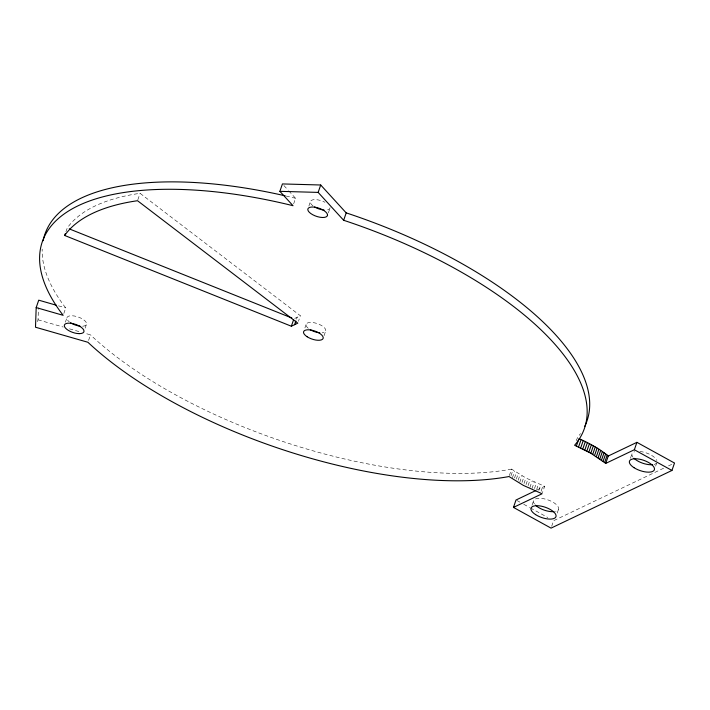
<?xml version="1.0" encoding="UTF-8"?>
<svg xmlns="http://www.w3.org/2000/svg" width="710" height="710" viewBox="0 0 710 710"><rect width="100%" height="100%" fill="white"/><g stroke="black" fill="none" stroke-linecap="round" stroke-linejoin="round"><path stroke-width="0.53" stroke-dasharray="3.55 2.66" d="M37.408 321.674L38.047 319.82L38.464 307.812M330.061 207.684L330.052 207.835A10.322 4.26 19 0 1 325.588 210.098M65.95 231.762L67.219 228.061A269.472 111.319 19 0 1 140.074 193.315L300.357 315.746L298.44 321.302M63.829 313.483L65.746 307.927L64.104 305.815A286.671 118.419 19 0 1 42.183 249.077M65.382 322.207L66.98 317.583M85.182 328.118L86.451 324.408M88.572 340.427L90.489 334.871L85.244 333.363M137.838 199.794L140.074 193.315M293.647 203.859L295.564 198.303L288.997 191.114M308.877 206.06L310.465 201.436M328.348 212.893L329.946 208.27M296.496 319.136L297.135 317.281M304.909 327.922L306.188 324.221M324.071 335.679L325.659 331.055M509.336 475.602L511.573 469.115L525.915 477.99L544.659 486.341L542.422 492.82M511.031 475.656L512.948 470.1M512.416 477.75L514.652 471.271M514.501 477.99L516.41 472.434M516.312 479.135L518.22 473.579M518.167 480.262L520.075 474.706M519.755 482.294L521.983 475.815M522.019 482.463L523.927 476.916M524.007 483.537L525.915 477.99M526.03 484.593L527.947 479.037M528.098 485.622L530.006 480.075M529.873 487.557L532.101 481.078M532.003 488.542L534.231 482.063M534.479 488.569L536.387 483.022M536.662 489.501L538.571 483.954M532.021 505.263L533.609 500.63M538.863 490.406L540.78 484.85M541.091 491.276L543.008 485.72M576.174 440.626L577.887 436.996A286.671 118.419 19 0 0 580.505 433.57M551.688 526.27L553.605 520.714L664.507 467.81M557.226 513.064L558.495 509.363M630.427 458.323L632.015 453.69M655.623 466.124L656.581 463.346M294.712 318.435L300.357 315.746M536.76 490.113L544.659 486.341M668.509 465.911L674.5 463.044M511.573 469.115L509.869 469.443A286.671 118.419 19 0 1 91.945 336.256L90.489 334.871M295.564 198.303L291.57 197.309A286.671 118.419 19 0 0 286.281 196.066M58.468 305.841L65.746 307.927M38.047 319.82L63.217 327.044M69.509 328.845L79.999 331.863M516.978 500.541L519.871 502.13M523.723 504.26L529.509 507.437M530.468 507.969L547.818 517.528M283.885 185.532L288.269 190.315M82.662 326.218A10.322 4.26 19 0 0 85.067 320.964A10.322 4.26 19 0 0 72.225 315.764L71.923 315.755A10.322 4.26 19 0 0 69.287 321.852M313.012 205.891A10.322 4.26 19 0 1 310.35 202.181L310.35 202.022A10.322 4.26 19 0 1 324.967 202.279M534.47 503.993A13.188 5.449 19 0 1 539.422 498.296A13.188 5.449 19 0 1 555.637 503.985A13.188 5.449 19 0 1 555.575 511.395M656.377 463.24A13.188 5.449 19 0 1 653.981 464.455M632.876 457.054A13.188 5.449 19 0 1 634.66 451.737M639.923 451.471A13.188 5.449 19 0 1 656.493 459.752M656.723 460.195A13.188 5.449 19 0 1 656.892 460.639M308.273 328.313A10.322 4.26 19 0 1 309.711 322.438A10.322 4.26 19 0 1 323.574 326.964A10.322 4.26 19 0 1 322.145 332.839"/><path stroke-width="1.06" d="M56.392 305.247L38.73 300.17L36.183 307.581L35.5 327.221L87.933 342.273L89.398 343.658A286.671 118.419 19 0 0 507.322 476.845L509.017 476.525L523.368 485.391L542.112 493.752L513.463 507.41L551.049 528.125L671.953 470.455L674.5 463.044L636.914 442.339L608.266 456.006L605.719 463.408L590.809 453.228L574.585 445.25L575.34 444.407A286.671 118.419 19 0 0 346.249 221.138L343.658 220.295L318.151 192.401L279.873 191.336L282.429 183.934L320.698 184.999L346.205 212.893L348.796 213.737A286.671 118.419 19 0 1 584.765 426.328M64.672 235.471A269.472 111.319 19 0 1 137.518 200.717L297.81 323.148L291.357 326.227L64.672 235.471L65.311 233.617M318.151 192.401L320.698 184.999M291.357 326.227L293.585 319.748M294.579 324.692L295.857 320.982M343.658 220.295L346.205 212.893M513.463 507.41L516.01 500.009L535.766 490.583M576.396 446.022L578.632 439.543M578.552 446.98L581.099 439.579L578.943 438.62M580.682 447.966L583.229 440.555L581.099 439.579M582.777 448.968L585.333 441.567L583.229 440.555M584.845 450.007L587.392 442.596L585.333 441.567M586.868 451.054L589.415 443.652L587.392 442.596M588.856 452.128L591.403 444.726L589.415 443.652M590.809 453.228L593.356 445.818L591.403 444.726M592.708 454.338L595.255 446.936L593.356 445.818M594.563 455.465L597.119 448.063L595.255 446.936M596.373 456.61L598.929 449.208L597.119 448.063M598.139 457.772L600.687 450.362L598.929 449.208M599.843 458.944L602.391 451.533L600.687 450.362M601.494 460.124L604.041 452.723L602.391 451.533M603.092 461.314L605.639 453.912L604.041 452.723M604.627 462.521L607.183 455.11L605.639 453.912M605.719 463.408L634.358 449.741L636.914 442.339M36.183 307.581L63.19 315.329L61.557 313.216A286.671 118.419 19 0 1 289.014 204.72L293.017 205.705L279.873 191.336M69.278 228.886L291.854 318M634.358 449.741L671.953 470.455M607.183 455.11L608.266 456.006M43.15 240.708A286.671 118.419 19 0 1 285.225 195.827M79.946 326.121A10.322 4.26 19 0 1 70.53 322.739M324.071 210.045A10.322 4.26 19 0 1 314.565 206.938M553.995 511.644A13.188 5.449 19 0 1 535.509 505.156M652.401 464.704A13.188 5.449 19 0 1 633.906 458.216M319.793 332.83A10.322 4.26 19 0 1 310.288 329.724M327.514 215.086L327.496 215.237A10.322 4.26 19 0 1 317.503 216.674A10.322 4.26 19 0 1 307.803 209.583L307.803 209.432A10.322 4.26 19 0 1 317.805 207.835A10.322 4.26 19 0 1 327.514 215.086M79.254 333.647L78.961 333.647A10.322 4.26 19 0 1 65.551 328.162A10.322 4.26 19 0 1 69.376 323.156L69.678 323.174A10.322 4.26 19 0 1 82.777 328.641A10.322 4.26 19 0 1 79.254 333.647M307.19 336.788A10.322 4.26 19 0 0 323.112 338.457A10.322 4.26 19 0 0 309.826 329.884A10.322 4.26 19 0 0 307.19 336.788M535.597 514.626A13.188 5.449 19 0 0 555.948 516.765A13.188 5.449 19 0 0 538.97 505.813A13.188 5.449 19 0 0 535.597 514.626M634.003 467.686A13.188 5.449 19 0 0 654.354 469.825A13.188 5.449 19 0 0 637.376 458.873A13.188 5.449 19 0 0 634.003 467.686"/></g></svg>
